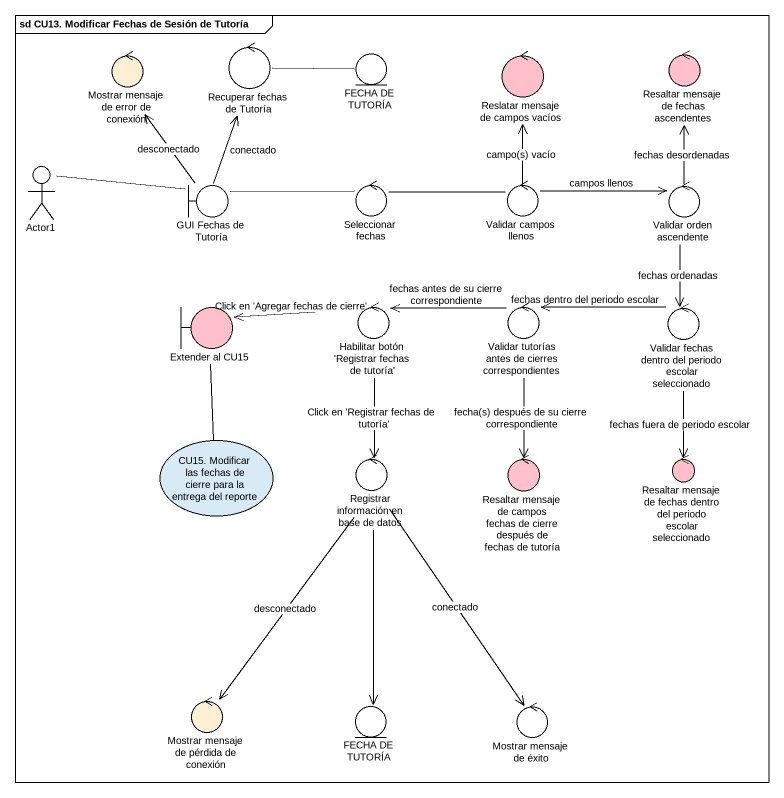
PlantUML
@startuml
mainframe sd CU13. Modificar Fechas de Sesión de Tutoría
control "Mostrar mensaje de error de conexión" as Mostrar_mensaje_de_error_de #FFEFD5
control "Recuperar fechas de Tutoría" as Recuperar_fechas_de_Tutoría
entity "FECHA DE TUTORÍA" as FECHA_DE_TUTORÍA
control "Reslatar mensaje de campos vacíos" as Reslatar_mensaje_de_campos #FFC0CB
control "Resaltar mensaje de fechas ascendentes" as Resaltar_mensaje_de_fechas #FFC0CB
actor Actor1
boundary "GUI Fechas de Tutoría" as GUI_Fechas_de_Tutoría
control "Seleccionar fechas" as Seleccionar_fechas
control "Validar campos llenos" as Validar_campos_llenos
control "Validar orden ascendente" as Validar_orden_ascendente
boundary "Extender al CU15" as Extender_al_CU15 #FFC0CB
control "Habilitar botón 'Registrar fechas de tutoría'" as Habilitar_botón_Registrar
control "Validar tutorías antes de cierres correspondientes" as Validar_tutorías_antes_de
control "Validar fechas dentro del periodo escolar seleccionado" as Validar_fechas_dentro_del
usecase "CU15. Modificar las fechas de cierre para la entrega del reporte" as CU15_Modificar_las_fechas
control "Registrar información en base de datos" as Registrar_información_en
control "Resaltar mensaje de campos fechas de cierre después de fechas de tutoría" as Resaltar_mensaje_de_campos #FFC0CB
control "Resaltar mensaje de fechas dentro del periodo escolar seleccionado" as Resaltar_mensaje_de_fechas_2 #FFC0CB
control "Mostrar mensaje de pérdida de conexión" as Mostrar_mensaje_de_pérdida #FFEFD5
entity "FECHA DE TUTORÍA" as FECHA_DE_TUTORÍA_2
control "Mostrar mensaje de éxito" as Mostrar_mensaje_de_éxito
Recuperar_fechas_de_Tutoría -right- FECHA_DE_TUTORÍA
Actor1 -right- GUI_Fechas_de_Tutoría
GUI_Fechas_de_Tutoría -up-> Mostrar_mensaje_de_error_de : desconectado
GUI_Fechas_de_Tutoría -up-> Recuperar_fechas_de_Tutoría : conectado
GUI_Fechas_de_Tutoría -right- Seleccionar_fechas
Seleccionar_fechas -right- Validar_campos_llenos
Validar_campos_llenos -up-> Reslatar_mensaje_de_campos : campo(s) vacío
Validar_campos_llenos -right-> Validar_orden_ascendente : campos llenos
Validar_orden_ascendente -up-> Resaltar_mensaje_de_fechas : fechas desordenadas
Validar_orden_ascendente --> Validar_fechas_dentro_del : fechas ordenadas
Extender_al_CU15 -- CU15_Modificar_las_fechas
Habilitar_botón_Registrar -left-> Extender_al_CU15 : Click en 'Agregar fechas de cierre'
Habilitar_botón_Registrar --> Registrar_información_en : Click en 'Registrar fechas de tutoría'
Validar_tutorías_antes_de -left-> Habilitar_botón_Registrar : fechas antes de su cierre correspondiente
Validar_tutorías_antes_de --> Resaltar_mensaje_de_campos : fecha(s) después de su cierre correspondiente
Validar_fechas_dentro_del -left-> Validar_tutorías_antes_de : fechas dentro del periodo escolar
Validar_fechas_dentro_del --> Resaltar_mensaje_de_fechas_2 : fechas fuera de periodo escolar
Registrar_información_en --> Mostrar_mensaje_de_pérdida : desconectado
Registrar_información_en --> FECHA_DE_TUTORÍA_2
Registrar_información_en --> Mostrar_mensaje_de_éxito : conectado
@enduml
